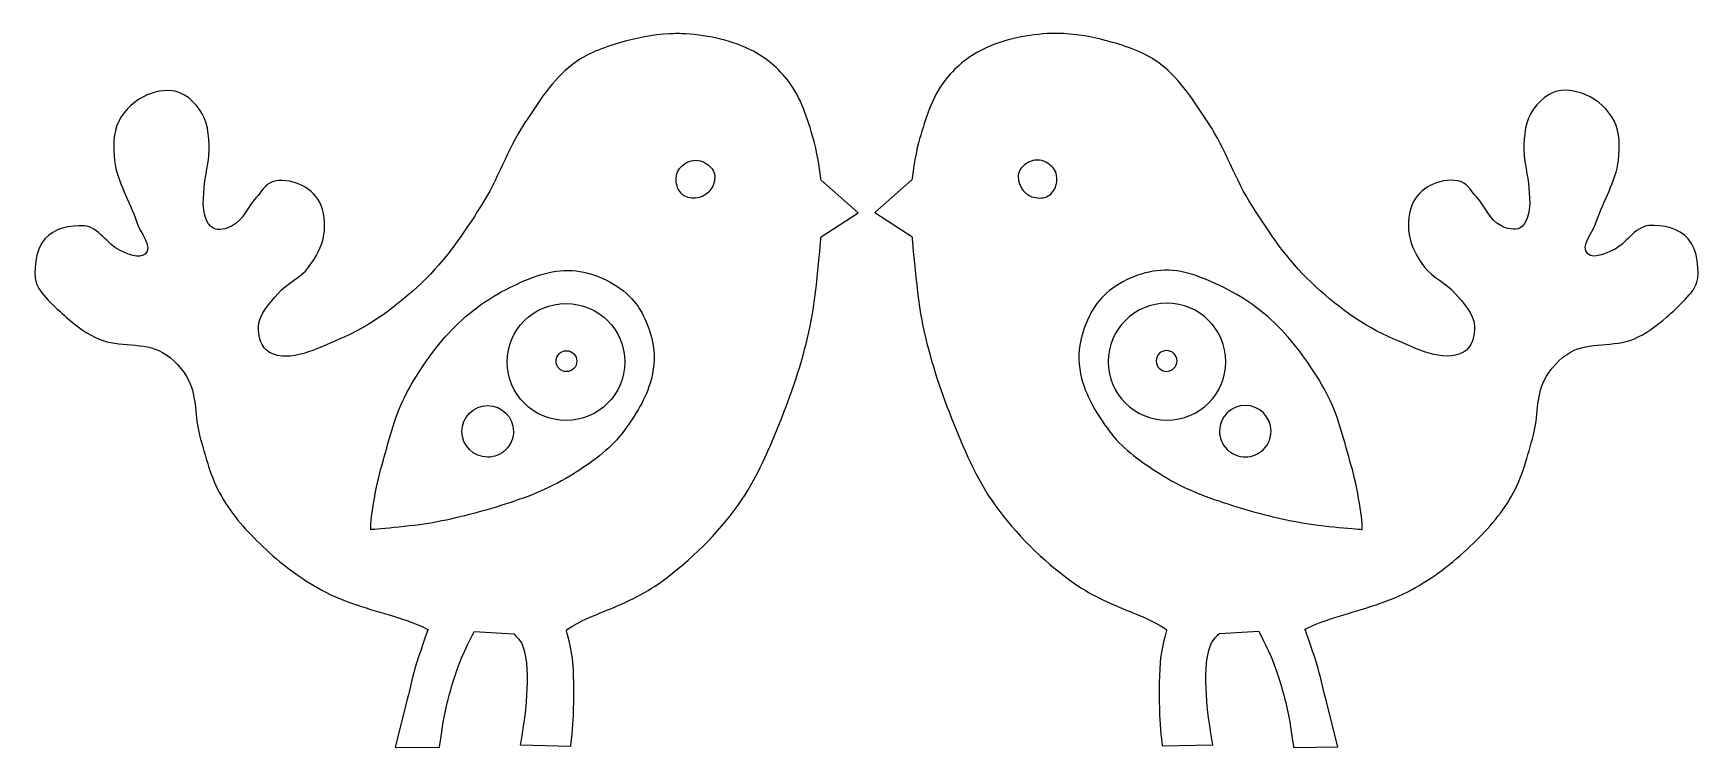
# Model space of a CAD drawing. Extents: x 7.4 to 44.7, y 34.3 to 50.3.
import ezdxf

# ---------------------------------------------------------------- set-up
doc = ezdxf.new("R2010")
doc.units = 0
doc.layers.get('0').update_dxf_attribs({"linetype": 'CONTINUOUS'})

msp = doc.modelspace()

# ---------------------------------------------------------------- linework, layer by layer
at = {"color": 1}
for points in [[(21.630239, 50.319892), (21.630239, 50.319892)], [(30.468976, 50.324853), (30.468976, 50.324853)], [(25.030135, 45.772917), (25.861367, 46.310352), (25.030135, 47.04402)], [(27.06908, 47.048979), (26.238398, 46.315314), (27.06908, 45.777878)], [(17.259102, 36.927014), (18.138841, 36.877955)], [(33.960923, 36.882917), (34.840664, 36.931975)], [(15.732787, 35.313606), (15.488047, 34.336301), (16.477478, 34.324174)], [(35.621736, 34.329136), (36.611168, 34.341263), (36.366427, 35.318567)], [(18.286016, 34.38536), (19.420417, 34.360556)], [(32.678799, 34.365517), (33.81375, 34.390322)]]:
    msp.add_lwpolyline(points, dxfattribs=at)
at = {"color": 7}
for points in [[(21.81679, 46.872717), (21.81679, 46.872737)], [(30.282684, 46.877873), (30.282684, 46.877893)], [(19.556575, 42.984615), (19.556575, 42.984615)], [(20.633106, 42.967343), (20.633106, 42.967343)], [(31.466367, 42.972499), (31.466367, 42.972499)], [(32.542898, 42.989771), (32.542898, 42.989771)], [(18.13665, 41.411793), (18.13665, 41.411793)], [(33.962823, 41.416949), (33.962823, 41.416949)], [(14.94276, 39.208905), (14.94276, 39.208905)], [(37.156712, 39.214061), (37.156712, 39.214061)]]:
    msp.add_lwpolyline(points, close=True, dxfattribs=at)
at = {"color": 1}
for points in [[(20.533871, 50.123107), (20.155448, 50.01446), (19.770238, 49.874591), (19.458451, 49.63418)], [(21.630239, 50.319892), (21.259713, 50.300983), (20.889324, 50.225164), (20.533871, 50.123107)], [(22.000104, 50.318789), (21.877055, 50.326211), (21.753747, 50.326214), (21.630239, 50.319892)], [(23.515395, 49.927978), (23.054627, 50.172428), (22.520762, 50.287504), (22.000104, 50.318789)], [(30.09966, 50.32375), (29.579003, 50.292466), (29.044587, 50.177387), (28.583819, 49.932937)], [(30.468976, 50.324853), (30.345467, 50.331147), (30.222709, 50.331144), (30.09966, 50.32375)], [(31.565342, 50.128068), (31.209892, 50.230126), (30.839503, 50.305945), (30.468976, 50.324853)], [(32.641314, 49.639141), (32.329526, 49.879555), (31.943765, 50.019421), (31.565342, 50.128068)], [(24.346628, 49.194311), (24.132813, 49.495496), (23.841685, 49.754877), (23.515395, 49.927978)], [(28.583819, 49.932937), (28.257531, 49.759836), (27.966953, 49.500454), (27.753138, 49.199269)], [(19.458451, 49.63418), (19.009103, 49.287701), (18.69648, 48.787922), (18.383581, 48.31457)], [(33.716186, 48.319532), (33.403286, 48.792884), (33.09066, 49.292662), (32.641314, 49.639141)], [(9.927387, 48.94957), (9.662584, 48.835742), (9.422414, 48.620866), (9.292387, 48.363629)], [(10.661055, 48.99918), (10.435258, 49.094034), (10.152398, 49.046299), (9.927387, 48.94957)], [(11.246996, 48.31457), (11.158511, 48.60165), (10.938006, 48.8828), (10.661055, 48.99918)], [(24.884062, 47.874702), (24.752449, 48.331089), (24.621584, 48.806995), (24.346628, 49.194311)], [(27.753138, 49.199269), (27.478182, 48.811953), (27.347317, 48.336048), (27.215703, 47.87966)], [(41.438711, 49.004141), (41.161758, 48.887761), (40.940702, 48.606611), (40.852217, 48.319532)], [(42.171826, 48.954532), (41.946816, 49.051261), (41.664506, 49.098996), (41.438711, 49.004141)], [(42.806826, 48.368591), (42.676798, 48.625828), (42.436629, 48.840703), (42.171826, 48.954532)], [(9.292387, 48.363629), (9.159278, 48.100293), (9.160617, 47.776963), (9.194822, 47.483889)], [(11.287787, 47.417742), (11.321823, 47.610265), (11.333905, 48.032597), (11.246996, 48.31457)], [(18.383581, 48.31457), (17.997789, 47.730955), (17.784262, 47.04623), (17.406276, 46.457526)], [(34.69349, 46.462487), (34.315504, 47.051191), (34.101978, 47.735916), (33.716186, 48.319532)], [(40.852217, 48.319532), (40.765309, 48.037558), (40.777945, 47.615224), (40.811981, 47.422703)], [(42.904393, 47.48885), (42.938598, 47.781924), (42.939933, 48.105255), (42.806826, 48.368591)], [(25.030135, 47.04402), (25.030135, 47.044026), (24.961999, 47.604471), (24.884062, 47.874702)], [(27.215703, 47.87966), (27.137767, 47.60943), (27.06908, 47.048984), (27.06908, 47.048979)], [(9.194822, 47.483889), (9.250974, 47.002762), (9.539763, 46.577724), (9.68375, 46.115221)], [(42.416016, 46.120183), (42.560003, 46.582686), (42.848242, 47.007724), (42.904393, 47.48885)], [(11.184158, 46.512096), (11.186416, 46.85422), (11.227306, 47.075615), (11.287787, 47.417742)], [(13.34878, 46.946453), (13.153269, 47.029562), (12.913007, 47.068658), (12.71378, 46.994961)], [(39.385435, 46.999923), (39.186208, 47.07362), (38.945944, 47.034523), (38.750435, 46.951415)], [(40.811981, 47.422703), (40.872458, 47.080574), (40.912799, 46.859182), (40.915057, 46.517058)], [(12.71378, 46.994961), (12.562517, 46.939008), (12.480681, 46.771343), (12.371476, 46.652657)], [(13.78865, 46.55509), (13.696608, 46.728338), (13.529345, 46.869754), (13.34878, 46.946453)], [(38.750435, 46.951415), (38.569869, 46.874715), (38.402607, 46.733299), (38.310563, 46.560051)], [(39.727739, 46.657618), (39.618533, 46.776304), (39.536697, 46.94397), (39.385435, 46.999923)], [(11.394171, 45.969149), (11.245122, 46.046085), (11.183057, 46.341081), (11.184158, 46.512096)], [(12.371476, 46.652657), (12.183617, 46.448492), (12.078889, 46.148128), (11.834041, 46.017657)], [(13.887318, 45.821975), (13.924656, 46.065674), (13.904317, 46.33737), (13.78865, 46.55509)], [(17.406276, 46.457526), (17.017179, 45.851521), (16.610213, 45.241616), (16.086667, 44.747104)], [(36.013099, 44.752065), (35.489552, 45.246578), (35.082587, 45.856483), (34.69349, 46.462487)], [(38.310563, 46.560051), (38.1949, 46.342331), (38.175111, 46.070636), (38.212449, 45.826937)], [(40.265175, 46.022618), (40.020327, 46.15309), (39.915598, 46.453453), (39.727739, 46.657618)], [(40.915057, 46.517058), (40.916157, 46.346042), (40.854091, 46.051047), (40.705044, 45.97411)], [(8.510213, 46.017657), (8.201873, 46.039586), (7.835049, 45.956149), (7.630473, 45.724408)], [(9.321602, 45.46534), (9.022507, 45.599655), (8.837256, 45.994458), (8.510213, 46.017657)], [(9.68375, 46.115221), (9.758931, 45.873735), (10.068114, 45.54991), (9.87888, 45.382104)], [(11.834041, 46.017657), (11.703842, 45.948278), (11.525265, 45.901475), (11.394171, 45.969149)], [(40.705044, 45.97411), (40.573949, 45.906436), (40.395375, 45.95324), (40.265175, 46.022618)], [(42.220885, 45.387065), (42.031652, 45.554872), (42.340835, 45.878696), (42.416016, 46.120183)], [(43.589002, 46.022618), (43.26196, 45.99942), (43.077257, 45.604613), (42.778164, 45.470298)], [(44.468742, 45.72937), (44.264168, 45.961111), (43.897344, 46.044547), (43.589002, 46.022618)], [(7.630473, 45.724408), (7.410561, 45.475299), (7.374248, 44.967042), (7.435343, 44.747104)], [(13.545013, 45.088308), (13.70809, 45.303099), (13.84647, 45.555405), (13.887318, 45.821975)], [(24.786497, 43.768699), (24.927276, 44.426728), (25.030135, 45.772917), (25.030135, 45.772917)], [(27.06908, 45.777878), (27.06908, 45.777878), (27.172489, 44.431689), (27.313268, 43.77366)], [(38.212449, 45.826937), (38.253297, 45.560367), (38.391677, 45.30806), (38.554753, 45.093269)], [(44.663871, 44.752065), (44.724963, 44.972004), (44.688656, 45.480261), (44.468742, 45.72937)], [(9.87888, 45.382104), (9.747593, 45.265684), (9.481672, 45.393483), (9.321602, 45.46534)], [(42.778164, 45.470298), (42.618093, 45.398413), (42.352172, 45.270646), (42.220885, 45.387065)], [(12.860404, 44.502366), (13.05423, 44.731881), (13.363355, 44.849048), (13.545013, 45.088308)], [(38.554753, 45.093269), (38.736411, 44.85401), (39.045538, 44.736842), (39.239362, 44.507325)], [(7.435343, 44.747104), (7.496437, 44.527165), (7.858993, 44.193322), (8.119401, 43.964931)], [(12.420534, 43.768699), (12.441269, 44.052933), (12.676524, 44.284635), (12.860404, 44.502366)], [(16.086667, 44.747104), (15.541333, 44.232012), (14.921555, 43.763071), (14.22852, 43.476003)], [(37.870694, 43.480965), (37.177658, 43.768033), (36.558434, 44.236976), (36.013099, 44.752065)], [(39.239362, 44.507325), (39.423241, 44.289593), (39.658488, 44.057895), (39.679231, 43.77366)], [(43.980365, 43.969892), (44.240772, 44.198283), (44.602775, 44.532127), (44.663871, 44.752065)], [(8.119401, 43.964931), (8.340214, 43.771272), (8.581542, 43.589296), (8.852518, 43.476003)], [(12.665273, 43.182757), (12.478933, 43.283426), (12.40512, 43.557464), (12.420534, 43.768699)], [(24.150395, 41.716523), (24.417349, 42.381207), (24.636645, 43.06826), (24.786497, 43.768699)], [(27.313268, 43.77366), (27.46312, 43.073221), (27.681866, 42.386168), (27.948819, 41.721484)], [(39.679231, 43.77366), (39.694643, 43.562425), (39.620833, 43.288387), (39.434493, 43.187716)], [(43.246698, 43.480965), (43.517673, 43.594257), (43.759552, 43.776234), (43.980365, 43.969892)], [(8.852518, 43.476003), (9.29765, 43.289892), (9.849728, 43.420259), (10.269692, 43.182757)], [(14.22852, 43.476003), (13.738469, 43.273018), (13.131951, 42.930634), (12.665273, 43.182757)], [(39.434493, 43.187716), (38.967816, 42.935593), (38.360745, 43.277979), (37.870694, 43.480965)], [(41.829522, 43.187716), (42.249485, 43.425217), (42.801565, 43.294853), (43.246698, 43.480965)], [(10.269692, 43.182757), (10.520582, 43.040867), (10.725837, 42.804554), (10.856736, 42.547757)], [(41.24248, 42.552716), (41.37338, 42.809513), (41.578632, 43.045826), (41.829522, 43.187716)], [(10.856736, 42.547757), (11.04537, 42.177691), (10.99005, 41.726008), (11.100924, 41.325713)], [(40.99884, 41.330674), (41.109717, 41.73097), (41.053845, 42.182649), (41.24248, 42.552716)], [(23.17309, 39.761363), (23.599111, 40.35243), (23.878853, 41.040417), (24.150395, 41.716523)], [(27.948819, 41.721484), (28.220362, 41.045378), (28.500104, 40.357391), (28.926124, 39.766325)], [(11.100924, 41.325713), (11.230226, 40.858894), (11.349989, 40.378197), (11.589301, 39.957045)], [(40.509912, 39.962006), (40.749223, 40.383158), (40.86954, 40.863856), (40.99884, 41.330674)], [(11.589301, 39.957045), (11.829424, 39.534468), (12.165452, 39.167037), (12.518099, 38.832564)], [(21.462669, 38.050391), (22.113378, 38.526706), (22.701577, 39.107169), (23.17309, 39.761363)], [(28.926124, 39.766325), (29.397638, 39.112131), (29.986385, 38.531667), (30.637096, 38.055352)], [(39.581667, 38.837526), (39.934312, 39.171999), (40.269789, 39.539429), (40.509912, 39.962006)], [(12.518099, 38.832564), (12.915284, 38.455854), (13.355517, 38.114416), (13.837708, 37.85526)], [(38.262058, 37.860221), (38.744248, 38.119377), (39.184481, 38.460815), (39.581667, 38.837526)], [(13.837708, 37.85526), (14.341616, 37.584431), (14.902014, 37.430583), (15.450564, 37.268215)], [(20.14306, 37.366883), (20.602305, 37.552932), (21.06284, 37.757721), (21.462669, 38.050391)], [(30.637096, 38.055352), (31.036923, 37.762682), (31.497459, 37.557893), (31.956705, 37.371844)], [(36.64865, 37.273176), (37.197199, 37.435544), (37.75815, 37.589392), (38.262058, 37.860221)], [(19.322852, 36.963395), (19.631136, 37.177356), (20.013725, 37.31374), (20.14306, 37.366883)], [(31.956705, 37.371844), (32.086039, 37.318702), (32.468078, 37.182315), (32.776363, 36.968354)], [(15.450564, 37.268215), (15.86741, 37.14483), (16.221715, 36.975522), (16.221715, 36.975519)], [(35.87805, 36.980481), (35.87805, 36.980481), (36.231802, 37.149792), (36.64865, 37.273176)], [(36.171299, 36.100743), (36.084874, 36.397534), (35.87805, 36.980481), (35.87805, 36.980481)], [(16.221715, 36.975519), (16.221715, 36.975519), (16.014343, 36.392572), (15.927917, 36.095782)], [(16.880417, 36.095782), (16.982205, 36.402301), (17.259102, 36.927014), (17.259102, 36.927014)], [(18.138841, 36.877955), (18.138841, 36.877955), (18.295759, 36.730065), (18.334523, 36.633215)], [(18.334523, 36.633215), (18.474293, 36.284024), (18.440165, 35.884781), (18.432088, 35.508737)], [(19.469475, 36.229727), (19.452059, 36.477267), (19.322852, 36.963395), (19.322852, 36.963395)], [(32.776363, 36.968354), (32.776363, 36.968354), (32.647704, 36.482779), (32.630291, 36.235239)], [(33.667127, 35.513699), (33.65905, 35.889743), (33.624921, 36.288986), (33.764691, 36.638176)], [(33.764691, 36.638176), (33.803455, 36.735027), (33.960923, 36.882917), (33.960923, 36.882917)], [(34.840664, 36.931975), (34.840664, 36.931975), (35.11756, 36.407262), (35.219349, 36.100743)], [(32.630291, 36.235239), (32.601476, 35.825441), (32.611235, 35.457697), (32.617613, 35.050126)], [(15.927917, 36.095782), (15.852793, 35.837803), (15.797954, 35.574278), (15.732787, 35.313606)], [(16.575043, 34.971301), (16.638891, 35.346248), (16.766983, 35.7542), (16.880417, 36.095782)], [(19.481602, 35.045165), (19.48798, 35.452736), (19.498304, 35.819929), (19.469475, 36.229727)], [(35.219349, 36.100743), (35.332783, 35.759161), (35.460325, 35.351209), (35.524172, 34.976263)], [(36.366427, 35.318567), (36.301259, 35.579239), (36.246424, 35.842764), (36.171299, 36.100743)], [(18.432088, 35.508737), (18.423971, 35.130938), (18.286016, 34.38536), (18.286016, 34.38536)], [(33.81375, 34.390322), (33.81375, 34.390322), (33.675255, 35.135899), (33.667127, 35.513699)], [(16.477478, 34.324174), (16.477478, 34.324174), (16.541774, 34.775916), (16.575043, 34.971301)], [(19.420417, 34.360556), (19.420417, 34.360556), (19.478046, 34.816525), (19.481602, 35.045165)], [(32.617613, 35.050126), (32.621169, 34.821487), (32.678799, 34.365517), (32.678799, 34.365517)], [(35.524172, 34.976263), (35.557443, 34.780878), (35.621736, 34.329136), (35.621736, 34.329136)]]:
    msp.add_open_spline(points, degree=3, dxfattribs=at)
at = {"color": 7}
for points in [[(21.81679, 47.227084), (21.863579, 47.332511), (21.965753, 47.417778), (22.073388, 47.459245)], [(22.073388, 47.459245), (22.206412, 47.510511), (22.344315, 47.487185), (22.464392, 47.410345)], [(30.026085, 47.464401), (29.89306, 47.515667), (29.755157, 47.492341), (29.63508, 47.415501)], [(30.282684, 47.23224), (30.235895, 47.337667), (30.133719, 47.422935), (30.026085, 47.464401)], [(21.81679, 46.872737), (21.773244, 46.982532), (21.768875, 47.119122), (21.81679, 47.227084)], [(22.464392, 47.410345), (22.562637, 47.347485), (22.638391, 47.257792), (22.647677, 47.141528)], [(22.647677, 47.141528), (22.656095, 47.036124), (22.621094, 46.923839), (22.562145, 46.836056)], [(29.451797, 47.146684), (29.443386, 47.04128), (29.478382, 46.928995), (29.537327, 46.841212)], [(29.63508, 47.415501), (29.536836, 47.352641), (29.461082, 47.262948), (29.451797, 47.146684)], [(30.282684, 46.877893), (30.326228, 46.987689), (30.330597, 47.124279), (30.282684, 47.23224)], [(22.012292, 46.66499), (21.925007, 46.702709), (21.851841, 46.784325), (21.81679, 46.872717)], [(22.562145, 46.836056), (22.510367, 46.75895), (22.430055, 46.695137), (22.342204, 46.66499)], [(29.537327, 46.841212), (29.589106, 46.764107), (29.669418, 46.700293), (29.757268, 46.670146)], [(30.087181, 46.670146), (30.174466, 46.707865), (30.247632, 46.789481), (30.282684, 46.877873)], [(22.342204, 46.66499), (22.238185, 46.629303), (22.113244, 46.621359), (22.012292, 46.66499)], [(29.757268, 46.670146), (29.861287, 46.634459), (29.98623, 46.626515), (30.087181, 46.670146)], [(18.053198, 44.634892), (18.487616, 44.847075), (18.970863, 45.05231), (19.452894, 45.015057)], [(19.452894, 45.015057), (19.918214, 44.979116), (20.396447, 44.769566), (20.73163, 44.44481)], [(32.646578, 45.020213), (32.181258, 44.984272), (31.703027, 44.774722), (31.367843, 44.449966)], [(34.046276, 44.640048), (33.611857, 44.852232), (33.12861, 45.057466), (32.646578, 45.020213)], [(16.670782, 43.598081), (17.055032, 44.027192), (17.535629, 44.382092), (18.053198, 44.634892)], [(31.367843, 44.449966), (31.073663, 44.164936), (30.907426, 43.746666), (30.832157, 43.344033)], [(35.42869, 43.603237), (35.044439, 44.032348), (34.563843, 44.387248), (34.046276, 44.640048)], [(17.996202, 42.967343), (17.996203, 43.690731), (18.586494, 44.277153), (19.314654, 44.277153)], [(19.314654, 44.277153), (20.042814, 44.277153), (20.633105, 43.690731), (20.633106, 42.967343)], [(20.73163, 44.44481), (21.02581, 44.15978), (21.192046, 43.741509), (21.267316, 43.338877)], [(32.784819, 44.282309), (32.056658, 44.282309), (31.466368, 43.695887), (31.466367, 42.972499)], [(34.10327, 42.972499), (34.103269, 43.695887), (33.512979, 44.282309), (32.784819, 44.282309)], [(15.701863, 42.18826), (15.951146, 42.684327), (16.300424, 43.184479), (16.670782, 43.598081)], [(21.267316, 43.338877), (21.319352, 43.060518), (21.280854, 42.762997), (21.198194, 42.492148)], [(30.832157, 43.344033), (30.780121, 43.065675), (30.81861, 42.768153), (30.901279, 42.497304)], [(36.39761, 42.193419), (36.148326, 42.689484), (35.799048, 43.189635), (35.42869, 43.603237)], [(19.314654, 41.657532), (18.586494, 41.657532), (17.996203, 42.243954), (17.996202, 42.967343)], [(19.09001, 42.984615), (19.09001, 43.113453), (19.194454, 43.217897), (19.323292, 43.217897)], [(19.323292, 42.751333), (19.194454, 42.751333), (19.09001, 42.855777), (19.09001, 42.984615)], [(20.633106, 42.967343), (20.633105, 42.243954), (20.042814, 41.657533), (19.314654, 41.657532)], [(19.323292, 43.217897), (19.45213, 43.217897), (19.556574, 43.113453), (19.556575, 42.984615)], [(19.556575, 42.984615), (19.556574, 42.855776), (19.45213, 42.751333), (19.323292, 42.751333)], [(31.466367, 42.972499), (31.466368, 42.24911), (32.056658, 41.662689), (32.784819, 41.662689)], [(32.77618, 43.223053), (32.647342, 43.223053), (32.542898, 43.118609), (32.542898, 42.989771)], [(32.542898, 42.989771), (32.542898, 42.860933), (32.647342, 42.756489), (32.77618, 42.756489)], [(32.941137, 43.154727), (32.897387, 43.198476), (32.83805, 43.223054), (32.77618, 43.223053)], [(32.784819, 41.662689), (33.512979, 41.662689), (34.103269, 42.24911), (34.10327, 42.972499)], [(33.009465, 42.989771), (33.009464, 43.051642), (32.984886, 43.110978), (32.941137, 43.154727)], [(32.941137, 42.824815), (32.984886, 42.868564), (33.009464, 42.9279), (33.009465, 42.989771)], [(32.77618, 42.756489), (32.83805, 42.756488), (32.897387, 42.781066), (32.941137, 42.824815)], [(21.198194, 42.492148), (21.07098, 42.075298), (20.825099, 41.696682), (20.558828, 41.351654)], [(30.901279, 42.497304), (31.028493, 42.080457), (31.274374, 41.701839), (31.540645, 41.356811)], [(15.184684, 40.643164), (15.337995, 41.171224), (15.454965, 41.696939), (15.701863, 42.18826)], [(16.981949, 41.411793), (16.981951, 41.730654), (17.240439, 41.989141), (17.559299, 41.989141)], [(17.559299, 41.989141), (17.87816, 41.989141), (18.136648, 41.730654), (18.13665, 41.411793)], [(34.540173, 41.994297), (34.221312, 41.994297), (33.962824, 41.73581), (33.962823, 41.416949)], [(35.117524, 41.416949), (35.117522, 41.73581), (34.859034, 41.994297), (34.540173, 41.994297)], [(36.914788, 40.64832), (36.761476, 41.17638), (36.644507, 41.702095), (36.39761, 42.193419)], [(17.559299, 40.834443), (17.240437, 40.834443), (16.981949, 41.092931), (16.981949, 41.411793)], [(18.13665, 41.411793), (18.13665, 41.25867), (18.075822, 41.111819), (17.967548, 41.003545)], [(20.558828, 41.351654), (20.285059, 40.99691), (19.870809, 40.70895), (19.493386, 40.467396)], [(31.540645, 41.356811), (31.814414, 41.002066), (32.228663, 40.714106), (32.606087, 40.472552)], [(33.962823, 41.416949), (33.962823, 41.263826), (34.02365, 41.116975), (34.131925, 41.008701)], [(34.948422, 41.008701), (35.056696, 41.116975), (35.117524, 41.263826), (35.117524, 41.416949)], [(17.967548, 41.003545), (17.859273, 40.89527), (17.712422, 40.834443), (17.559299, 40.834443)], [(34.131925, 41.008701), (34.240199, 40.900427), (34.38705, 40.839599), (34.540173, 40.839599)], [(34.540173, 40.839599), (34.693296, 40.839599), (34.840147, 40.900427), (34.948422, 41.008701)], [(14.94276, 39.208905), (14.9082, 39.329865), (15.049504, 40.177548), (15.184684, 40.643164)], [(19.493386, 40.467396), (18.998764, 40.150841), (18.508645, 39.958685), (17.949516, 39.779152)], [(32.606087, 40.472552), (33.10071, 40.156), (33.590828, 39.963841), (34.149956, 39.784308)], [(37.156712, 39.214061), (37.191273, 39.335021), (37.04997, 40.182704), (36.914788, 40.64832)], [(17.949516, 39.779152), (17.417455, 39.608317), (16.874864, 39.465027), (16.325178, 39.364426)], [(34.149956, 39.784308), (34.682018, 39.613473), (35.22461, 39.470183), (35.774294, 39.369582)], [(16.325178, 39.364426), (15.869041, 39.280953), (14.94276, 39.208905), (14.94276, 39.208905)], [(35.774294, 39.369582), (36.230433, 39.286109), (37.156712, 39.214061), (37.156712, 39.214061)]]:
    msp.add_open_spline(points, degree=3, dxfattribs=at)

doc.saveas('drawing.dxf')
